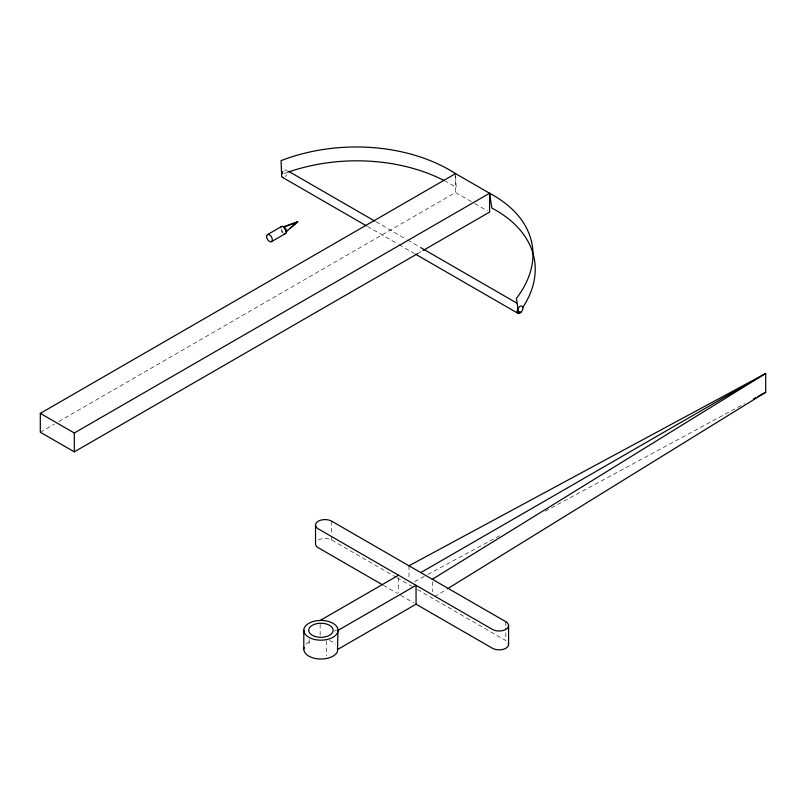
<?xml version="1.0" encoding="UTF-8"?>
<svg xmlns="http://www.w3.org/2000/svg" width="806" height="806" viewBox="0 0 806 806"><rect width="100%" height="100%" fill="white"/><g stroke="black" fill="none" stroke-linecap="round" stroke-linejoin="round"><path stroke-width="0.6" stroke-dasharray="4.03 3.02" d="M434.474 596.813L446.222 589.559M40.3 432.228L54.465 424.047M58.828 421.528L455.571 192.473L473.636 202.9M417.639 253.628L421.991 251.109M334.309 631.158L336.485 629.899M414.516 581.66L426.696 575.091M427.805 574.487L502.027 534.469M545.239 511.175L744.653 403.645M474.694 203.515L487.449 210.87M375.969 221.761L406.496 239.392M407.594 240.017L419.583 246.948M367.455 226.426L397.993 244.057M399.081 244.692L414.344 253.507M318.299 540.02A9.46 5.461 0 0 1 331.679 540.02L395.907 577.106M396.995 577.731L412.158 586.486M417.468 589.549L505.815 640.558L505.815 627.985M383.354 585.307L397.449 593.448M400.602 595.261L413.992 602.999M282.946 232.329L280.649 228.37A4.05 2.337 60 0 0 282.775 232.783M455.672 175.92L456.156 187.455A149.402 102.04 -2.4 0 0 445.456 181.229M505.815 621.698L505.815 626.725M455.571 173.612L455.571 192.473M432.338 581.791L432.338 591.846M408.974 565.792L408.974 578.355M398.537 577.731L398.537 592.813M331.679 521.17L331.679 534.993M331.679 536.252L331.679 540.02M326.632 640.74L326.632 655.822M320.153 624.247L320.153 635.551M309.111 639.42L309.111 645.707M306.099 644.206A17.117 9.884 0 0 1 311.418 640.931M329.473 640.589A17.117 9.884 0 0 1 335.739 644.206M284.468 170.338A4.151 2.398 -60 0 1 287.379 171.607A4.151 2.398 -60 0 1 285.233 176.564M283.954 173.612A149.402 102.04 -2.4 0 1 288.659 171.93"/><path stroke-width="1.21" d="M338.006 649.253L416.057 604.188L416.057 585.337L338.006 630.393L337.452 651.711A17.117 9.884 0 0 1 317.211 658.794A17.117 9.884 0 0 1 304.064 647.43M284.256 233.639A4.05 2.337 60 0 0 286.382 231.675L297.686 221.841L283.521 226.718A4.05 2.337 60 0 0 281.042 226.939M285.405 231.796L287.299 230.264M290.13 227.967L297.686 221.841L284.065 227.06M432.338 579.282L765.7 373.45L765.7 392.3L447.29 588.894M267.431 234.637L281.495 226.516M294.422 223.725L297.686 221.841M271.471 241.649L285.546 233.528M417.639 253.628L74.303 451.854L40.3 432.228L40.3 413.367L455.571 173.612L489.574 193.249A149.402 91.672 -8.7 0 1 516.384 298.401L518.651 313.202A149.402 91.672 -8.7 0 0 520.051 311.338M40.3 413.367L74.303 433.003L489.574 193.249L491.841 208.049A149.402 91.672 -8.7 0 1 522.691 307.56M423.079 250.485L489.574 212.099L489.574 193.249M320.153 620.469L398.537 575.222M420.762 572.592L765.7 373.45L408.974 565.792M753.509 398.869L755.726 397.68M757.942 396.481L765.7 392.3M288.729 171.396L374.881 221.136M420.682 247.573L516.646 302.985M282.392 177.32L366.367 225.801M415.443 254.132L517.946 313.312M382.276 584.682L318.299 547.748A9.46 5.461 0 0 1 315.529 543.879L315.529 525.028M416.057 604.188L492.426 648.276A9.46 5.461 0 0 0 503.851 649.152A9.46 5.461 0 0 0 508.264 643.007M283.521 226.718L285.546 228.854L286.382 231.675L283.521 226.718L285.546 228.854L286.382 231.675M281.637 174.489L281.052 160.646A149.402 102.04 -2.4 0 1 455.571 173.612M508.586 625.567L508.586 644.417M303.802 630.292L303.802 649.152M74.303 433.003L74.303 451.854M283.007 177.511A4.151 2.398 -60 0 1 283.007 171.638M288.659 171.93A149.402 102.04 -2.4 0 1 444.338 180.645M338.036 630.292L337.452 632.851A17.117 9.884 0 0 1 308.819 637.284A17.117 9.884 0 0 1 316.486 620.751L320.919 620.418A17.117 9.884 0 0 1 338.036 630.292M505.815 621.698L331.679 521.17A9.46 5.461 0 0 0 318.299 521.17A9.46 5.461 0 0 0 318.299 528.897L492.426 629.426A9.46 5.461 0 0 0 505.815 629.426A9.46 5.461 0 0 0 505.815 621.698M314.814 636.397A12.211 7.053 0 0 0 333.13 630.292A12.211 7.053 0 0 0 314.814 624.197A12.211 7.053 0 0 0 314.814 636.397M520.777 312.557A4.151 2.398 -60 0 0 522.097 306.129A4.151 2.398 -60 0 0 517.19 310.481A4.151 2.398 -60 0 0 520.777 312.557M266.585 236.49A4.05 2.337 60 0 0 270.887 241.83A4.05 2.337 60 0 0 270.887 236.108A4.05 2.337 60 0 0 266.585 236.49"/></g></svg>
